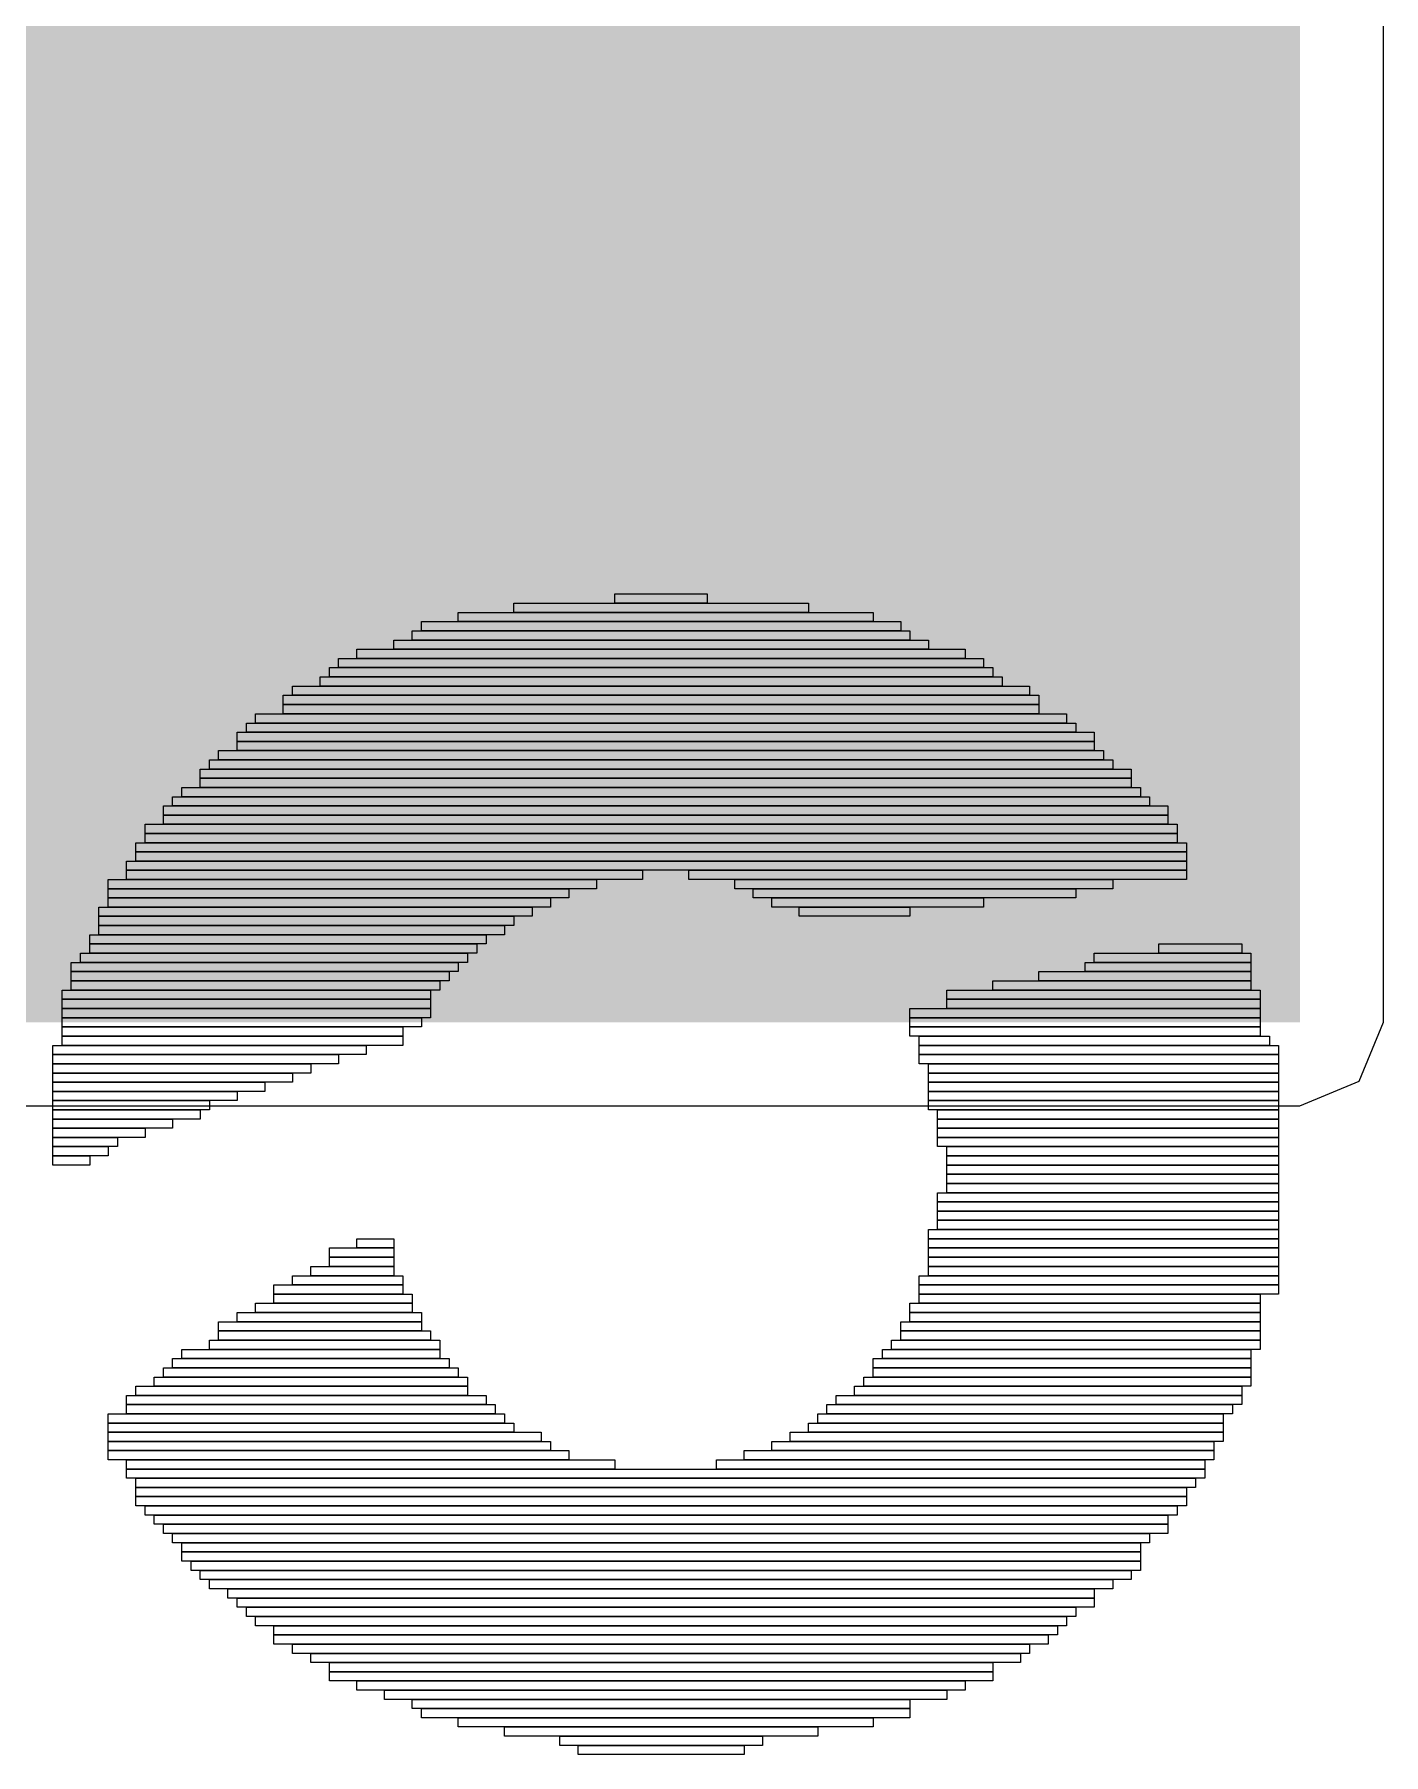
# Model space of a CAD drawing. Header units: inches. Extents: x -3 to 5381, y -57 to 5355.
# Drawn here: x 13.517 to 15.733, y -8.875 to -6.047 of the extents above; entities that cross this region are included whole.
import ezdxf

# ---------------------------------------------------------------- set-up
doc = ezdxf.new("R2010")
doc.units = ezdxf.units.IN
for name, color, linetype in [('Bottom Layer', 5, 'Continuous'), ('Top Layer', 1, 'Continuous'), ('Top Overlay', 2, 'Continuous')]:
    doc.layers.add(name, color=color, linetype=linetype)

msp = doc.modelspace()

# ---------------------------------------------------------------- hatches: boundary and pattern name
at = {"layer": 'Bottom Layer'}
msp.add_hatch(color=5, dxfattribs=at).paths.add_polyline_path([(2.7686, -7.6708), (15.5956, -7.6708), (15.5956, 2.6924), (2.7686, 2.6924)])
at = {"layer": 'Top Layer'}
msp.add_hatch(color=1, dxfattribs=at).paths.add_polyline_path([(2.7686, -7.6708), (15.5956, -7.6708), (15.5956, 2.6924), (2.7686, 2.6924)])

# ---------------------------------------------------------------- linework, layer by layer
at = {"layer": 'Bottom Layer'}
for p, q in [((15.7331, -7.6708), (15.7331, 2.6653)), ((15.6928, -7.768), (15.7331, -7.6708)), ((15.5956, -7.8083), (15.6928, -7.768)), ((2.7686, -7.8083), (15.5956, -7.8083))]:
    msp.add_line(p, q, dxfattribs=at)
at = {"layer": 'Top Layer'}
for p, q in [((15.7331, -7.6708), (15.7331, 2.6653)), ((15.6928, -7.768), (15.7331, -7.6708)), ((15.5956, -7.8083), (15.6928, -7.768)), ((2.8807, -7.8083), (15.5956, -7.8083))]:
    msp.add_line(p, q, dxfattribs=at)
at = {"layer": 'Top Overlay'}
for p, q in [((14.3041, -6.9974), (14.3041, -6.9822)), ((14.3041, -6.9822), (14.7885, -6.9822)), ((14.4705, -6.9822), (14.4705, -6.967)), ((14.4705, -6.967), (14.6219, -6.967)), ((14.6219, -6.9822), (14.4705, -6.9822)), ((14.6219, -6.967), (14.6219, -6.9822)), ((14.7885, -6.9822), (14.7885, -6.9974)), ((14.2132, -7.0124), (14.2132, -6.9974)), ((14.2132, -6.9974), (14.8944, -6.9974)), ((14.7885, -6.9974), (14.3041, -6.9974)), ((14.8944, -6.9974), (14.8944, -7.0124)), ((14.1375, -7.0427), (14.1375, -7.0277)), ((14.1375, -7.0277), (14.9551, -7.0277)), ((14.1528, -7.0277), (14.1528, -7.0124)), ((14.1528, -7.0124), (14.9399, -7.0124)), ((14.9399, -7.0277), (14.1528, -7.0277)), ((14.8944, -7.0124), (14.2132, -7.0124)), ((14.9399, -7.0124), (14.9399, -7.0277)), ((14.9551, -7.0277), (14.9551, -7.0427)), ((14.0466, -7.0731), (14.0466, -7.0579)), ((14.0466, -7.0579), (15.0458, -7.0579)), ((14.1073, -7.0579), (14.1073, -7.0427)), ((14.1073, -7.0427), (14.9854, -7.0427)), ((14.9854, -7.0579), (14.1073, -7.0579)), ((14.9551, -7.0427), (14.1375, -7.0427)), ((14.9854, -7.0427), (14.9854, -7.0579)), ((15.0458, -7.0579), (15.0458, -7.0731)), ((14.0014, -7.1034), (14.0014, -7.0881)), ((14.0014, -7.0881), (15.0913, -7.0881)), ((14.0164, -7.0881), (14.0164, -7.0731)), ((14.0164, -7.0731), (15.076, -7.0731)), ((15.076, -7.0881), (14.0164, -7.0881)), ((15.0458, -7.0731), (14.0466, -7.0731)), ((15.076, -7.0731), (15.076, -7.0881)), ((15.0913, -7.0881), (15.0913, -7.1034)), ((13.9407, -7.1336), (13.9407, -7.1184)), ((13.9407, -7.1184), (15.1517, -7.1184)), ((13.9861, -7.1184), (13.9861, -7.1034)), ((13.9861, -7.1034), (15.1065, -7.1034)), ((15.1065, -7.1184), (13.9861, -7.1184)), ((15.0913, -7.1034), (14.0014, -7.1034)), ((15.1065, -7.1034), (15.1065, -7.1184)), ((15.1517, -7.1184), (15.1517, -7.1336)), ((13.9257, -7.1488), (13.9257, -7.1336)), ((13.9257, -7.1336), (15.167, -7.1336)), ((15.167, -7.1488), (13.9257, -7.1488)), ((13.9257, -7.1638), (13.9257, -7.1488)), ((13.9257, -7.1488), (15.167, -7.1488)), ((15.1517, -7.1336), (13.9407, -7.1336)), ((15.167, -7.1336), (15.167, -7.1488)), ((15.167, -7.1488), (15.167, -7.1638)), ((13.865, -7.194), (13.865, -7.1791)), ((13.865, -7.1791), (15.2274, -7.1791)), ((13.8802, -7.1791), (13.8802, -7.1638)), ((13.8802, -7.1638), (15.2124, -7.1638)), ((15.2124, -7.1791), (13.8802, -7.1791)), ((15.167, -7.1638), (13.9257, -7.1638)), ((15.2124, -7.1638), (15.2124, -7.1791)), ((15.2274, -7.1791), (15.2274, -7.194)), ((13.85, -7.2093), (13.85, -7.194)), ((13.85, -7.194), (15.2579, -7.194)), ((15.2274, -7.194), (13.865, -7.194)), ((15.2579, -7.194), (15.2579, -7.2093)), ((13.8195, -7.2395), (13.8195, -7.2245)), ((13.8195, -7.2245), (15.2729, -7.2245)), ((15.2579, -7.2093), (13.85, -7.2093)), ((13.85, -7.2245), (13.85, -7.2093)), ((13.85, -7.2093), (15.2579, -7.2093)), ((15.2579, -7.2245), (13.85, -7.2245)), ((15.2579, -7.2093), (15.2579, -7.2245)), ((15.2729, -7.2245), (15.2729, -7.2395)), ((13.7893, -7.2697), (13.7893, -7.2547)), ((13.7893, -7.2547), (15.3184, -7.2547)), ((13.8045, -7.2547), (13.8045, -7.2395)), ((13.8045, -7.2395), (15.2881, -7.2395)), ((15.2881, -7.2547), (13.8045, -7.2547)), ((15.2729, -7.2395), (13.8195, -7.2395)), ((15.2881, -7.2395), (15.2881, -7.2547)), ((15.3184, -7.2547), (15.3184, -7.2697)), ((13.7591, -7.3002), (13.7591, -7.285)), ((13.7591, -7.285), (15.3336, -7.285)), ((15.3184, -7.2697), (13.7893, -7.2697)), ((13.7893, -7.285), (13.7893, -7.2697)), ((13.7893, -7.2697), (15.3184, -7.2697)), ((15.3184, -7.285), (13.7893, -7.285)), ((15.3184, -7.2697), (15.3184, -7.285)), ((15.3336, -7.285), (15.3336, -7.3002)), ((13.7288, -7.3304), (13.7288, -7.3152)), ((13.7288, -7.3152), (15.3788, -7.3152)), ((13.7438, -7.3152), (13.7438, -7.3002)), ((13.7438, -7.3002), (15.3486, -7.3002)), ((15.3486, -7.3152), (13.7438, -7.3152)), ((15.3336, -7.3002), (13.7591, -7.3002)), ((15.3486, -7.3002), (15.3486, -7.3152)), ((15.3788, -7.3152), (15.3788, -7.3304)), ((13.6986, -7.3607), (13.6986, -7.3454)), ((13.6986, -7.3454), (15.3941, -7.3454)), ((15.3788, -7.3304), (13.7288, -7.3304)), ((13.7288, -7.3454), (13.7288, -7.3304)), ((13.7288, -7.3304), (15.3788, -7.3304)), ((15.3788, -7.3454), (13.7288, -7.3454)), ((15.3788, -7.3304), (15.3788, -7.3454)), ((15.3941, -7.3454), (15.3941, -7.3607)), ((13.6834, -7.3909), (13.6834, -7.3759)), ((13.6834, -7.3759), (15.4093, -7.3759)), ((15.3941, -7.3607), (13.6986, -7.3607)), ((13.6986, -7.3759), (13.6986, -7.3607)), ((13.6986, -7.3607), (15.3941, -7.3607)), ((15.3941, -7.3759), (13.6986, -7.3759)), ((15.3941, -7.3607), (15.3941, -7.3759)), ((15.4093, -7.3759), (15.4093, -7.3909)), ((13.6681, -7.4211), (13.6681, -7.4061)), ((13.6681, -7.4061), (15.4093, -7.4061)), ((15.4093, -7.3909), (13.6834, -7.3909)), ((13.6834, -7.4061), (13.6834, -7.3909)), ((13.6834, -7.3909), (15.4093, -7.3909)), ((15.4093, -7.4061), (13.6834, -7.4061)), ((15.4093, -7.3909), (15.4093, -7.4061)), ((15.4093, -7.4061), (15.4093, -7.4211)), ((15.4093, -7.4211), (13.6681, -7.4211)), ((13.6681, -7.4364), (13.6681, -7.4211)), ((13.6681, -7.4211), (14.516, -7.4211)), ((14.516, -7.4211), (14.516, -7.4364)), ((14.5917, -7.4364), (14.5917, -7.4211)), ((14.5917, -7.4211), (15.4093, -7.4211)), ((15.4093, -7.4211), (15.4093, -7.4364)), ((13.6379, -7.4516), (13.6379, -7.4364)), ((13.6379, -7.4364), (14.4403, -7.4364)), ((14.4403, -7.4516), (13.6379, -7.4516)), ((13.6379, -7.4666), (13.6379, -7.4516)), ((13.6379, -7.4516), (14.3948, -7.4516)), ((14.516, -7.4364), (13.6681, -7.4364)), ((14.3948, -7.4516), (14.3948, -7.4666)), ((14.4403, -7.4364), (14.4403, -7.4516)), ((15.4093, -7.4364), (14.5917, -7.4364)), ((14.6674, -7.4516), (14.6674, -7.4364)), ((14.6674, -7.4364), (15.2881, -7.4364)), ((15.2881, -7.4516), (14.6674, -7.4516)), ((14.6976, -7.4666), (14.6976, -7.4516)), ((14.6976, -7.4516), (15.2274, -7.4516)), ((15.2274, -7.4516), (15.2274, -7.4666)), ((15.2881, -7.4364), (15.2881, -7.4516)), ((13.6229, -7.4968), (13.6229, -7.4818)), ((13.6229, -7.4818), (14.3344, -7.4818)), ((14.3948, -7.4666), (13.6379, -7.4666)), ((13.6379, -7.4818), (13.6379, -7.4666)), ((13.6379, -7.4666), (14.3646, -7.4666)), ((14.3646, -7.4818), (13.6379, -7.4818)), ((14.3344, -7.4818), (14.3344, -7.4968)), ((14.3646, -7.4666), (14.3646, -7.4818)), ((15.2274, -7.4666), (14.6976, -7.4666)), ((14.7281, -7.4818), (14.7281, -7.4666)), ((14.7281, -7.4666), (15.076, -7.4666)), ((15.076, -7.4818), (14.7281, -7.4818)), ((14.7733, -7.4968), (14.7733, -7.4818)), ((14.7733, -7.4818), (14.9551, -7.4818)), ((14.9551, -7.4818), (14.9551, -7.4968)), ((15.076, -7.4666), (15.076, -7.4818)), ((14.3344, -7.4968), (13.6229, -7.4968)), ((13.6229, -7.5121), (13.6229, -7.4968)), ((13.6229, -7.4968), (14.3041, -7.4968)), ((14.3041, -7.5121), (13.6229, -7.5121)), ((13.6229, -7.5273), (13.6229, -7.5121)), ((13.6229, -7.5121), (14.2889, -7.5121)), ((14.2889, -7.5121), (14.2889, -7.5273)), ((14.3041, -7.4968), (14.3041, -7.5121)), ((14.9551, -7.4968), (14.7733, -7.4968)), ((13.6077, -7.5423), (13.6077, -7.5273)), ((13.6077, -7.5273), (14.2587, -7.5273)), ((14.2587, -7.5423), (13.6077, -7.5423)), ((13.6077, -7.5575), (13.6077, -7.5423)), ((13.6077, -7.5423), (14.2434, -7.5423)), ((14.2889, -7.5273), (13.6229, -7.5273)), ((14.2434, -7.5423), (14.2434, -7.5575)), ((14.2587, -7.5273), (14.2587, -7.5423)), ((15.3638, -7.5575), (15.3638, -7.5423)), ((15.3638, -7.5423), (15.5, -7.5423)), ((15.5, -7.5423), (15.5, -7.5575)), ((13.5774, -7.5877), (13.5774, -7.5725)), ((13.5774, -7.5725), (14.2132, -7.5725)), ((13.5924, -7.5725), (13.5924, -7.5575)), ((13.5924, -7.5575), (14.2284, -7.5575)), ((14.2284, -7.5725), (13.5924, -7.5725)), ((14.2434, -7.5575), (13.6077, -7.5575)), ((14.2132, -7.5725), (14.2132, -7.5877)), ((14.2284, -7.5575), (14.2284, -7.5725)), ((15.2427, -7.5877), (15.2427, -7.5725)), ((15.2427, -7.5725), (15.5152, -7.5725)), ((15.2579, -7.5725), (15.2579, -7.5575)), ((15.2579, -7.5575), (15.5152, -7.5575)), ((15.5152, -7.5725), (15.2579, -7.5725)), ((15.5, -7.5575), (15.3638, -7.5575)), ((15.5152, -7.5575), (15.5152, -7.5725)), ((15.5152, -7.5725), (15.5152, -7.5877)), ((14.2132, -7.5877), (13.5774, -7.5877)), ((13.5774, -7.603), (13.5774, -7.5877)), ((13.5774, -7.5877), (14.198, -7.5877)), ((14.198, -7.603), (13.5774, -7.603)), ((13.5774, -7.618), (13.5774, -7.603)), ((13.5774, -7.603), (14.183, -7.603)), ((14.183, -7.603), (14.183, -7.618)), ((14.198, -7.5877), (14.198, -7.603)), ((15.0913, -7.618), (15.0913, -7.603)), ((15.0913, -7.603), (15.5152, -7.603)), ((15.167, -7.603), (15.167, -7.5877)), ((15.167, -7.5877), (15.5152, -7.5877)), ((15.5152, -7.603), (15.167, -7.603)), ((15.5152, -7.5877), (15.2427, -7.5877)), ((15.5152, -7.5877), (15.5152, -7.603)), ((15.5152, -7.603), (15.5152, -7.618)), ((13.5622, -7.6332), (13.5622, -7.618)), ((13.5622, -7.618), (14.1677, -7.618)), ((14.183, -7.618), (13.5774, -7.618)), ((14.1677, -7.618), (14.1677, -7.6332)), ((15.0156, -7.6332), (15.0156, -7.618)), ((15.0156, -7.618), (15.5302, -7.618)), ((15.5152, -7.618), (15.0913, -7.618)), ((15.5302, -7.618), (15.5302, -7.6332)), ((14.1677, -7.6332), (13.5622, -7.6332)), ((13.5622, -7.6482), (13.5622, -7.6332)), ((13.5622, -7.6332), (14.1677, -7.6332)), ((14.1677, -7.6482), (13.5622, -7.6482)), ((13.5622, -7.6634), (13.5622, -7.6482)), ((13.5622, -7.6482), (14.1677, -7.6482)), ((14.1677, -7.6332), (14.1677, -7.6482)), ((14.1677, -7.6482), (14.1677, -7.6634)), ((14.9551, -7.6634), (14.9551, -7.6482)), ((14.9551, -7.6482), (15.5302, -7.6482)), ((15.5302, -7.6332), (15.0156, -7.6332)), ((15.0156, -7.6482), (15.0156, -7.6332)), ((15.0156, -7.6332), (15.5302, -7.6332)), ((15.5302, -7.6482), (15.0156, -7.6482)), ((15.5302, -7.6332), (15.5302, -7.6482)), ((15.5302, -7.6482), (15.5302, -7.6634)), ((14.1677, -7.6634), (13.5622, -7.6634)), ((13.5622, -7.6787), (13.5622, -7.6634)), ((13.5622, -7.6634), (14.1528, -7.6634)), ((14.1528, -7.6787), (13.5622, -7.6787)), ((13.5622, -7.6937), (13.5622, -7.6787)), ((13.5622, -7.6787), (14.1223, -7.6787)), ((14.1223, -7.6787), (14.1223, -7.6937)), ((14.1528, -7.6634), (14.1528, -7.6787)), ((15.5302, -7.6634), (14.9551, -7.6634)), ((14.9551, -7.6787), (14.9551, -7.6634)), ((14.9551, -7.6634), (15.5302, -7.6634)), ((15.5302, -7.6787), (14.9551, -7.6787)), ((14.9551, -7.6937), (14.9551, -7.6787)), ((14.9551, -7.6787), (15.5302, -7.6787)), ((15.5302, -7.6634), (15.5302, -7.6787)), ((15.5302, -7.6787), (15.5302, -7.6937)), ((13.5472, -7.7239), (13.5472, -7.7089)), ((13.5472, -7.7089), (14.0618, -7.7089)), ((13.5622, -7.7089), (13.5622, -7.6937)), ((13.5622, -7.6937), (14.1223, -7.6937)), ((14.1223, -7.6937), (13.5622, -7.6937)), ((14.1223, -7.7089), (13.5622, -7.7089)), ((14.0618, -7.7089), (14.0618, -7.7239)), ((14.1223, -7.6937), (14.1223, -7.7089)), ((15.5302, -7.6937), (14.9551, -7.6937)), ((14.9701, -7.7089), (14.9701, -7.6937)), ((14.9701, -7.6937), (15.5454, -7.6937)), ((15.5454, -7.7089), (14.9701, -7.7089)), ((14.9701, -7.7239), (14.9701, -7.7089)), ((14.9701, -7.7089), (15.5607, -7.7089)), ((15.5454, -7.6937), (15.5454, -7.7089)), ((15.5607, -7.7089), (15.5607, -7.7239)), ((14.0618, -7.7239), (13.5472, -7.7239)), ((13.5472, -7.7391), (13.5472, -7.7239)), ((13.5472, -7.7239), (14.0164, -7.7239)), ((14.0164, -7.7391), (13.5472, -7.7391)), ((13.5472, -7.7544), (13.5472, -7.7391)), ((13.5472, -7.7391), (13.9709, -7.7391)), ((13.9709, -7.7391), (13.9709, -7.7544)), ((14.0164, -7.7239), (14.0164, -7.7391)), ((15.5607, -7.7239), (14.9701, -7.7239)), ((14.9701, -7.7391), (14.9701, -7.7239)), ((14.9701, -7.7239), (15.5607, -7.7239)), ((15.5607, -7.7391), (14.9701, -7.7391)), ((14.9854, -7.7544), (14.9854, -7.7391)), ((14.9854, -7.7391), (15.5607, -7.7391)), ((15.5607, -7.7239), (15.5607, -7.7391)), ((15.5607, -7.7391), (15.5607, -7.7544)), ((13.9709, -7.7544), (13.5472, -7.7544)), ((13.5472, -7.7694), (13.5472, -7.7544)), ((13.5472, -7.7544), (13.9407, -7.7544)), ((13.9407, -7.7694), (13.5472, -7.7694)), ((13.5472, -7.7846), (13.5472, -7.7694)), ((13.5472, -7.7694), (13.8952, -7.7694)), ((13.8952, -7.7694), (13.8952, -7.7846)), ((13.9407, -7.7544), (13.9407, -7.7694)), ((15.5607, -7.7544), (14.9854, -7.7544)), ((14.9854, -7.7694), (14.9854, -7.7544)), ((14.9854, -7.7544), (15.5607, -7.7544)), ((15.5607, -7.7694), (14.9854, -7.7694)), ((14.9854, -7.7846), (14.9854, -7.7694)), ((14.9854, -7.7694), (15.5607, -7.7694)), ((15.5607, -7.7544), (15.5607, -7.7694)), ((15.5607, -7.7694), (15.5607, -7.7846)), ((13.8952, -7.7846), (13.5472, -7.7846)), ((13.5472, -7.7996), (13.5472, -7.7846)), ((13.5472, -7.7846), (13.85, -7.7846)), ((13.85, -7.7996), (13.5472, -7.7996)), ((13.5472, -7.8148), (13.5472, -7.7996)), ((13.5472, -7.7996), (13.8045, -7.7996)), ((13.8045, -7.7996), (13.8045, -7.8148)), ((13.85, -7.7846), (13.85, -7.7996)), ((15.5607, -7.7846), (14.9854, -7.7846)), ((14.9854, -7.7996), (14.9854, -7.7846)), ((14.9854, -7.7846), (15.5607, -7.7846)), ((15.5607, -7.7996), (14.9854, -7.7996)), ((14.9854, -7.8148), (14.9854, -7.7996)), ((14.9854, -7.7996), (15.5607, -7.7996)), ((15.5607, -7.7846), (15.5607, -7.7996)), ((15.5607, -7.7996), (15.5607, -7.8148)), ((13.8045, -7.8148), (13.5472, -7.8148)), ((13.5472, -7.8301), (13.5472, -7.8148)), ((13.5472, -7.8148), (13.7893, -7.8148)), ((13.7893, -7.8301), (13.5472, -7.8301)), ((13.5472, -7.845), (13.5472, -7.8301)), ((13.5472, -7.8301), (13.7438, -7.8301)), ((13.7438, -7.8301), (13.7438, -7.845)), ((13.7893, -7.8148), (13.7893, -7.8301)), ((15.5607, -7.8148), (14.9854, -7.8148)), ((15.0004, -7.8301), (15.0004, -7.8148)), ((15.0004, -7.8148), (15.5607, -7.8148)), ((15.5607, -7.8301), (15.0004, -7.8301)), ((15.0004, -7.845), (15.0004, -7.8301)), ((15.0004, -7.8301), (15.5607, -7.8301)), ((15.5607, -7.8148), (15.5607, -7.8301)), ((15.5607, -7.8301), (15.5607, -7.845)), ((13.7438, -7.845), (13.5472, -7.845)), ((13.5472, -7.8603), (13.5472, -7.845)), ((13.5472, -7.845), (13.6986, -7.845)), ((13.6986, -7.845), (13.6986, -7.8603)), ((15.5607, -7.845), (15.0004, -7.845)), ((15.0004, -7.8603), (15.0004, -7.845)), ((15.0004, -7.845), (15.5607, -7.845)), ((15.5607, -7.845), (15.5607, -7.8603)), ((13.6986, -7.8603), (13.5472, -7.8603)), ((13.5472, -7.8753), (13.5472, -7.8603)), ((13.5472, -7.8603), (13.6531, -7.8603)), ((13.6531, -7.8753), (13.5472, -7.8753)), ((13.5472, -7.8905), (13.5472, -7.8753)), ((13.5472, -7.8753), (13.6379, -7.8753)), ((13.6379, -7.8753), (13.6379, -7.8905)), ((13.6531, -7.8603), (13.6531, -7.8753)), ((15.5607, -7.8603), (15.0004, -7.8603)), ((15.0004, -7.8753), (15.0004, -7.8603)), ((15.0004, -7.8603), (15.5607, -7.8603)), ((15.5607, -7.8753), (15.0004, -7.8753)), ((15.0156, -7.8905), (15.0156, -7.8753)), ((15.0156, -7.8753), (15.5607, -7.8753)), ((15.5607, -7.8603), (15.5607, -7.8753)), ((15.5607, -7.8753), (15.5607, -7.8905)), ((13.6379, -7.8905), (13.5472, -7.8905)), ((13.5472, -7.9058), (13.5472, -7.8905)), ((13.5472, -7.8905), (13.6077, -7.8905)), ((13.6077, -7.9058), (13.5472, -7.9058)), ((13.6077, -7.8905), (13.6077, -7.9058)), ((15.5607, -7.8905), (15.0156, -7.8905)), ((15.0156, -7.9058), (15.0156, -7.8905)), ((15.0156, -7.8905), (15.5607, -7.8905)), ((15.5607, -7.9058), (15.0156, -7.9058)), ((15.0156, -7.9207), (15.0156, -7.9058)), ((15.0156, -7.9058), (15.5607, -7.9058)), ((15.5607, -7.8905), (15.5607, -7.9058)), ((15.5607, -7.9058), (15.5607, -7.9207)), ((15.5607, -7.9207), (15.0156, -7.9207)), ((15.0156, -7.936), (15.0156, -7.9207)), ((15.0156, -7.9207), (15.5607, -7.9207)), ((15.5607, -7.936), (15.0156, -7.936)), ((15.0156, -7.951), (15.0156, -7.936)), ((15.0156, -7.936), (15.5607, -7.936)), ((15.5607, -7.9207), (15.5607, -7.936)), ((15.5607, -7.936), (15.5607, -7.951)), ((15.0004, -7.9662), (15.0004, -7.951)), ((15.0004, -7.951), (15.5607, -7.951)), ((15.5607, -7.9662), (15.0004, -7.9662)), ((15.0004, -7.9814), (15.0004, -7.9662)), ((15.0004, -7.9662), (15.5607, -7.9662)), ((15.5607, -7.951), (15.0156, -7.951)), ((15.5607, -7.951), (15.5607, -7.9662)), ((15.5607, -7.9662), (15.5607, -7.9814)), ((15.5607, -7.9814), (15.0004, -7.9814)), ((15.0004, -7.9964), (15.0004, -7.9814)), ((15.0004, -7.9814), (15.5607, -7.9814)), ((15.5607, -7.9964), (15.0004, -7.9964)), ((15.0004, -8.0117), (15.0004, -7.9964)), ((15.0004, -7.9964), (15.5607, -7.9964)), ((15.5607, -7.9814), (15.5607, -7.9964)), ((15.5607, -7.9964), (15.5607, -8.0117)), ((14.0466, -8.0419), (14.0466, -8.0269)), ((14.0466, -8.0269), (14.1073, -8.0269)), ((14.1073, -8.0269), (14.1073, -8.0419)), ((14.9854, -8.0269), (14.9854, -8.0117)), ((14.9854, -8.0117), (15.5607, -8.0117)), ((15.5607, -8.0269), (14.9854, -8.0269)), ((14.9854, -8.0419), (14.9854, -8.0269)), ((14.9854, -8.0269), (15.5607, -8.0269)), ((15.5607, -8.0117), (15.0004, -8.0117)), ((15.5607, -8.0117), (15.5607, -8.0269)), ((15.5607, -8.0269), (15.5607, -8.0419)), ((14.0014, -8.0571), (14.0014, -8.0419)), ((14.0014, -8.0419), (14.1073, -8.0419)), ((14.1073, -8.0571), (14.0014, -8.0571)), ((14.0014, -8.0721), (14.0014, -8.0571)), ((14.0014, -8.0571), (14.1073, -8.0571)), ((14.1073, -8.0419), (14.0466, -8.0419)), ((14.1073, -8.0419), (14.1073, -8.0571)), ((14.1073, -8.0571), (14.1073, -8.0721)), ((15.5607, -8.0419), (14.9854, -8.0419)), ((14.9854, -8.0571), (14.9854, -8.0419)), ((14.9854, -8.0419), (15.5607, -8.0419)), ((15.5607, -8.0571), (14.9854, -8.0571)), ((14.9854, -8.0721), (14.9854, -8.0571)), ((14.9854, -8.0571), (15.5607, -8.0571)), ((15.5607, -8.0419), (15.5607, -8.0571)), ((15.5607, -8.0571), (15.5607, -8.0721)), ((13.9709, -8.0874), (13.9709, -8.0721)), ((13.9709, -8.0721), (14.1073, -8.0721)), ((14.1073, -8.0721), (14.0014, -8.0721)), ((14.1073, -8.0721), (14.1073, -8.0874)), ((15.5607, -8.0721), (14.9854, -8.0721)), ((14.9854, -8.0874), (14.9854, -8.0721)), ((14.9854, -8.0721), (15.5607, -8.0721)), ((15.5607, -8.0721), (15.5607, -8.0874)), ((13.9104, -8.1176), (13.9104, -8.1026)), ((13.9104, -8.1026), (14.1223, -8.1026)), ((13.9407, -8.1026), (13.9407, -8.0874)), ((13.9407, -8.0874), (14.1223, -8.0874)), ((14.1223, -8.1026), (13.9407, -8.1026)), ((14.1073, -8.0874), (13.9709, -8.0874)), ((14.1223, -8.0874), (14.1223, -8.1026)), ((14.1223, -8.1026), (14.1223, -8.1176)), ((14.9701, -8.1026), (14.9701, -8.0874)), ((14.9701, -8.0874), (15.5607, -8.0874)), ((15.5607, -8.1026), (14.9701, -8.1026)), ((14.9701, -8.1176), (14.9701, -8.1026)), ((14.9701, -8.1026), (15.5607, -8.1026)), ((15.5607, -8.0874), (14.9854, -8.0874)), ((15.5607, -8.0874), (15.5607, -8.1026)), ((15.5607, -8.1026), (15.5607, -8.1176)), ((13.8802, -8.1478), (13.8802, -8.1328)), ((13.8802, -8.1328), (14.1375, -8.1328)), ((14.1223, -8.1176), (13.9104, -8.1176)), ((13.9104, -8.1328), (13.9104, -8.1176)), ((13.9104, -8.1176), (14.1375, -8.1176)), ((14.1375, -8.1328), (13.9104, -8.1328)), ((14.1375, -8.1176), (14.1375, -8.1328)), ((14.1375, -8.1328), (14.1375, -8.1478)), ((14.9551, -8.1478), (14.9551, -8.1328)), ((14.9551, -8.1328), (15.5302, -8.1328)), ((15.5607, -8.1176), (14.9701, -8.1176)), ((14.9701, -8.1328), (14.9701, -8.1176)), ((14.9701, -8.1176), (15.5302, -8.1176)), ((15.5302, -8.1328), (14.9701, -8.1328)), ((15.5302, -8.1176), (15.5302, -8.1328)), ((15.5302, -8.1328), (15.5302, -8.1478)), ((13.8195, -8.1783), (13.8195, -8.1631)), ((13.8195, -8.1631), (14.1528, -8.1631)), ((13.85, -8.1631), (13.85, -8.1478)), ((13.85, -8.1478), (14.1528, -8.1478)), ((14.1528, -8.1631), (13.85, -8.1631)), ((14.1375, -8.1478), (13.8802, -8.1478)), ((14.1528, -8.1478), (14.1528, -8.1631)), ((14.1528, -8.1631), (14.1528, -8.1783)), ((14.9399, -8.1783), (14.9399, -8.1631)), ((14.9399, -8.1631), (15.5302, -8.1631)), ((15.5302, -8.1478), (14.9551, -8.1478)), ((14.9551, -8.1631), (14.9551, -8.1478)), ((14.9551, -8.1478), (15.5302, -8.1478)), ((15.5302, -8.1631), (14.9551, -8.1631)), ((15.5302, -8.1478), (15.5302, -8.1631)), ((15.5302, -8.1631), (15.5302, -8.1783)), ((13.8045, -8.2085), (13.8045, -8.1933)), ((13.8045, -8.1933), (14.183, -8.1933)), ((14.1528, -8.1783), (13.8195, -8.1783)), ((13.8195, -8.1933), (13.8195, -8.1783)), ((13.8195, -8.1783), (14.1677, -8.1783)), ((14.1677, -8.1933), (13.8195, -8.1933)), ((14.1677, -8.1783), (14.1677, -8.1933)), ((14.183, -8.1933), (14.183, -8.2085)), ((14.9247, -8.2085), (14.9247, -8.1933)), ((14.9247, -8.1933), (15.5302, -8.1933)), ((15.5302, -8.1783), (14.9399, -8.1783)), ((14.9399, -8.1933), (14.9399, -8.1783)), ((14.9399, -8.1783), (15.5302, -8.1783)), ((15.5302, -8.1933), (14.9399, -8.1933)), ((15.5302, -8.1783), (15.5302, -8.1933)), ((15.5302, -8.1933), (15.5302, -8.2085)), ((13.7438, -8.2387), (13.7438, -8.2235)), ((13.7438, -8.2235), (14.198, -8.2235)), ((13.7591, -8.2235), (13.7591, -8.2085)), ((13.7591, -8.2085), (14.183, -8.2085)), ((14.183, -8.2235), (13.7591, -8.2235)), ((14.183, -8.2085), (13.8045, -8.2085)), ((14.183, -8.2085), (14.183, -8.2235)), ((14.198, -8.2235), (14.198, -8.2387)), ((14.8944, -8.2387), (14.8944, -8.2235)), ((14.8944, -8.2235), (15.5152, -8.2235)), ((14.9097, -8.2235), (14.9097, -8.2085)), ((14.9097, -8.2085), (15.5152, -8.2085)), ((15.5152, -8.2235), (14.9097, -8.2235)), ((15.5302, -8.2085), (14.9247, -8.2085)), ((15.5152, -8.2085), (15.5152, -8.2235)), ((15.5152, -8.2235), (15.5152, -8.2387)), ((13.7136, -8.269), (13.7136, -8.254)), ((13.7136, -8.254), (14.2284, -8.254)), ((13.7288, -8.254), (13.7288, -8.2387)), ((13.7288, -8.2387), (14.2132, -8.2387)), ((14.2132, -8.254), (13.7288, -8.254)), ((14.198, -8.2387), (13.7438, -8.2387)), ((14.2132, -8.2387), (14.2132, -8.254)), ((14.2284, -8.254), (14.2284, -8.269)), ((14.8794, -8.269), (14.8794, -8.254)), ((14.8794, -8.254), (15.5152, -8.254)), ((15.5152, -8.2387), (14.8944, -8.2387)), ((14.8944, -8.254), (14.8944, -8.2387)), ((14.8944, -8.2387), (15.5152, -8.2387)), ((15.5152, -8.254), (14.8944, -8.254)), ((15.5152, -8.2387), (15.5152, -8.254)), ((15.5152, -8.254), (15.5152, -8.269)), ((13.6834, -8.2842), (13.6834, -8.269)), ((13.6834, -8.269), (14.2284, -8.269)), ((14.2284, -8.269), (13.7136, -8.269)), ((14.2284, -8.269), (14.2284, -8.2842)), ((14.8642, -8.2842), (14.8642, -8.269)), ((14.8642, -8.269), (15.5, -8.269)), ((15.5152, -8.269), (14.8794, -8.269)), ((15.5, -8.269), (15.5, -8.2842)), ((13.6681, -8.2992), (13.6681, -8.2842)), ((13.6681, -8.2842), (14.2587, -8.2842)), ((14.2587, -8.2992), (13.6681, -8.2992)), ((13.6681, -8.3144), (13.6681, -8.2992)), ((13.6681, -8.2992), (14.2737, -8.2992)), ((14.2284, -8.2842), (13.6834, -8.2842)), ((14.2587, -8.2842), (14.2587, -8.2992)), ((14.2737, -8.2992), (14.2737, -8.3144)), ((14.8187, -8.3144), (14.8187, -8.2992)), ((14.8187, -8.2992), (15.485, -8.2992)), ((14.834, -8.2992), (14.834, -8.2842)), ((14.834, -8.2842), (15.5, -8.2842)), ((15.5, -8.2992), (14.834, -8.2992)), ((15.5, -8.2842), (14.8642, -8.2842)), ((15.485, -8.2992), (15.485, -8.3144)), ((15.5, -8.2842), (15.5, -8.2992)), ((13.6379, -8.3297), (13.6379, -8.3144)), ((13.6379, -8.3144), (14.2889, -8.3144)), ((14.2889, -8.3297), (13.6379, -8.3297)), ((13.6379, -8.3447), (13.6379, -8.3297)), ((13.6379, -8.3297), (14.3041, -8.3297)), ((14.2737, -8.3144), (13.6681, -8.3144)), ((14.2889, -8.3144), (14.2889, -8.3297)), ((14.3041, -8.3297), (14.3041, -8.3447)), ((14.7885, -8.3447), (14.7885, -8.3297)), ((14.7885, -8.3297), (15.4697, -8.3297)), ((14.8038, -8.3297), (14.8038, -8.3144)), ((14.8038, -8.3144), (15.4697, -8.3144)), ((15.4697, -8.3297), (14.8038, -8.3297)), ((15.485, -8.3144), (14.8187, -8.3144)), ((15.4697, -8.3144), (15.4697, -8.3297)), ((15.4697, -8.3297), (15.4697, -8.3447)), ((14.3041, -8.3447), (13.6379, -8.3447)), ((13.6379, -8.3599), (13.6379, -8.3447)), ((13.6379, -8.3447), (14.3493, -8.3447)), ((14.3493, -8.3599), (13.6379, -8.3599)), ((13.6379, -8.3749), (13.6379, -8.3599)), ((13.6379, -8.3599), (14.3646, -8.3599)), ((14.3493, -8.3447), (14.3493, -8.3599)), ((14.3646, -8.3599), (14.3646, -8.3749)), ((14.7281, -8.3749), (14.7281, -8.3599)), ((14.7281, -8.3599), (15.4545, -8.3599)), ((14.7583, -8.3599), (14.7583, -8.3447)), ((14.7583, -8.3447), (15.4697, -8.3447)), ((15.4697, -8.3599), (14.7583, -8.3599)), ((15.4697, -8.3447), (14.7885, -8.3447)), ((15.4545, -8.3599), (15.4545, -8.3749)), ((15.4697, -8.3447), (15.4697, -8.3599)), ((14.3646, -8.3749), (13.6379, -8.3749)), ((13.6379, -8.3901), (13.6379, -8.3749)), ((13.6379, -8.3749), (14.3948, -8.3749)), ((14.3948, -8.3901), (13.6379, -8.3901)), ((13.6681, -8.4054), (13.6681, -8.3901)), ((13.6681, -8.3901), (14.4705, -8.3901)), ((14.3948, -8.3749), (14.3948, -8.3901)), ((14.4705, -8.3901), (14.4705, -8.4054)), ((14.6371, -8.4054), (14.6371, -8.3901)), ((14.6371, -8.3901), (15.4395, -8.3901)), ((14.6826, -8.3901), (14.6826, -8.3749)), ((14.6826, -8.3749), (15.4545, -8.3749)), ((15.4545, -8.3901), (14.6826, -8.3901)), ((15.4545, -8.3749), (14.7281, -8.3749)), ((15.4395, -8.3901), (15.4395, -8.4054)), ((15.4545, -8.3749), (15.4545, -8.3901)), ((14.4705, -8.4054), (13.6681, -8.4054)), ((13.6681, -8.4204), (13.6681, -8.4054)), ((13.6681, -8.4054), (15.4395, -8.4054)), ((15.4395, -8.4204), (13.6681, -8.4204)), ((13.6834, -8.4356), (13.6834, -8.4204)), ((13.6834, -8.4204), (15.4243, -8.4204)), ((15.4395, -8.4054), (14.6371, -8.4054)), ((15.4243, -8.4204), (15.4243, -8.4356)), ((15.4395, -8.4054), (15.4395, -8.4204)), ((15.4243, -8.4356), (13.6834, -8.4356)), ((13.6834, -8.4506), (13.6834, -8.4356)), ((13.6834, -8.4356), (15.4093, -8.4356)), ((15.4093, -8.4506), (13.6834, -8.4506)), ((13.6834, -8.4658), (13.6834, -8.4506)), ((13.6834, -8.4506), (15.4093, -8.4506)), ((15.4093, -8.4356), (15.4093, -8.4506)), ((15.4093, -8.4506), (15.4093, -8.4658)), ((15.4093, -8.4658), (13.6834, -8.4658)), ((13.6986, -8.4811), (13.6986, -8.4658)), ((13.6986, -8.4658), (15.3941, -8.4658)), ((15.3941, -8.4811), (13.6986, -8.4811)), ((13.7136, -8.496), (13.7136, -8.4811)), ((13.7136, -8.4811), (15.3788, -8.4811)), ((15.3788, -8.4811), (15.3788, -8.496)), ((15.3941, -8.4658), (15.3941, -8.4811)), ((15.3788, -8.496), (13.7136, -8.496)), ((13.7288, -8.5113), (13.7288, -8.496)), ((13.7288, -8.496), (15.3788, -8.496)), ((15.3788, -8.496), (15.3788, -8.5113)), ((15.3788, -8.5113), (13.7288, -8.5113)), ((13.7438, -8.5263), (13.7438, -8.5113)), ((13.7438, -8.5113), (15.3486, -8.5113)), ((15.3486, -8.5263), (13.7438, -8.5263)), ((13.7591, -8.5415), (13.7591, -8.5263)), ((13.7591, -8.5263), (15.3336, -8.5263)), ((15.3336, -8.5263), (15.3336, -8.5415)), ((15.3486, -8.5113), (15.3486, -8.5263)), ((15.3336, -8.5415), (13.7591, -8.5415)), ((13.7591, -8.5568), (13.7591, -8.5415)), ((13.7591, -8.5415), (15.3336, -8.5415)), ((15.3336, -8.5568), (13.7591, -8.5568)), ((13.7743, -8.5717), (13.7743, -8.5568)), ((13.7743, -8.5568), (15.3336, -8.5568)), ((15.3336, -8.5415), (15.3336, -8.5568)), ((15.3336, -8.5568), (15.3336, -8.5717)), ((15.3336, -8.5717), (13.7743, -8.5717)), ((13.7893, -8.587), (13.7893, -8.5717)), ((13.7893, -8.5717), (15.3184, -8.5717)), ((15.3184, -8.587), (13.7893, -8.587)), ((13.8045, -8.602), (13.8045, -8.587)), ((13.8045, -8.587), (15.2881, -8.587)), ((15.2881, -8.587), (15.2881, -8.602)), ((15.3184, -8.5717), (15.3184, -8.587)), ((15.2881, -8.602), (13.8045, -8.602)), ((13.8347, -8.6172), (13.8347, -8.602)), ((13.8347, -8.602), (15.2579, -8.602)), ((15.2579, -8.6172), (13.8347, -8.6172)), ((13.85, -8.6324), (13.85, -8.6172)), ((13.85, -8.6172), (15.2579, -8.6172)), ((15.2579, -8.602), (15.2579, -8.6172)), ((15.2579, -8.6172), (15.2579, -8.6324)), ((15.2579, -8.6324), (13.85, -8.6324)), ((13.865, -8.6474), (13.865, -8.6324)), ((13.865, -8.6324), (15.2274, -8.6324)), ((15.2274, -8.6474), (13.865, -8.6474)), ((13.8802, -8.6627), (13.8802, -8.6474)), ((13.8802, -8.6474), (15.2124, -8.6474)), ((15.2124, -8.6474), (15.2124, -8.6627)), ((15.2274, -8.6324), (15.2274, -8.6474)), ((15.2124, -8.6627), (13.8802, -8.6627)), ((13.9104, -8.6777), (13.9104, -8.6627)), ((13.9104, -8.6627), (15.1972, -8.6627)), ((15.1972, -8.6777), (13.9104, -8.6777)), ((13.9104, -8.6929), (13.9104, -8.6777)), ((13.9104, -8.6777), (15.1822, -8.6777)), ((15.1822, -8.6777), (15.1822, -8.6929)), ((15.1972, -8.6627), (15.1972, -8.6777)), ((15.1822, -8.6929), (13.9104, -8.6929)), ((13.9407, -8.7081), (13.9407, -8.6929)), ((13.9407, -8.6929), (15.1517, -8.6929)), ((15.1517, -8.6929), (15.1517, -8.7081)), ((15.1517, -8.7081), (13.9407, -8.7081)), ((13.9709, -8.7231), (13.9709, -8.7081)), ((13.9709, -8.7081), (15.1367, -8.7081)), ((15.1367, -8.7231), (13.9709, -8.7231)), ((14.0014, -8.7384), (14.0014, -8.7231)), ((14.0014, -8.7231), (15.0913, -8.7231)), ((15.0913, -8.7231), (15.0913, -8.7384)), ((15.1367, -8.7081), (15.1367, -8.7231)), ((15.0913, -8.7384), (14.0014, -8.7384)), ((14.0014, -8.7533), (14.0014, -8.7384)), ((14.0014, -8.7384), (15.0913, -8.7384)), ((15.0913, -8.7533), (14.0014, -8.7533)), ((14.0466, -8.7686), (14.0466, -8.7533)), ((14.0466, -8.7533), (15.0458, -8.7533)), ((15.0458, -8.7533), (15.0458, -8.7686)), ((15.0913, -8.7384), (15.0913, -8.7533)), ((15.0458, -8.7686), (14.0466, -8.7686)), ((14.092, -8.7838), (14.092, -8.7686)), ((14.092, -8.7686), (15.0156, -8.7686)), ((15.0156, -8.7838), (14.092, -8.7838)), ((14.1375, -8.7988), (14.1375, -8.7838)), ((14.1375, -8.7838), (14.9551, -8.7838)), ((14.9551, -8.7838), (14.9551, -8.7988)), ((15.0156, -8.7686), (15.0156, -8.7838)), ((14.9551, -8.7988), (14.1375, -8.7988)), ((14.1528, -8.8141), (14.1528, -8.7988)), ((14.1528, -8.7988), (14.9551, -8.7988)), ((14.9551, -8.8141), (14.1528, -8.8141)), ((14.2132, -8.829), (14.2132, -8.8141)), ((14.2132, -8.8141), (14.8944, -8.8141)), ((14.8944, -8.8141), (14.8944, -8.829)), ((14.9551, -8.7988), (14.9551, -8.8141)), ((14.8944, -8.829), (14.2132, -8.829)), ((14.2889, -8.8443), (14.2889, -8.829)), ((14.2889, -8.829), (14.8038, -8.829)), ((14.8038, -8.8443), (14.2889, -8.8443)), ((14.3798, -8.8595), (14.3798, -8.8443)), ((14.3798, -8.8443), (14.7128, -8.8443)), ((14.7128, -8.8443), (14.7128, -8.8595)), ((14.8038, -8.829), (14.8038, -8.8443)), ((14.7128, -8.8595), (14.3798, -8.8595)), ((14.4101, -8.8745), (14.4101, -8.8595)), ((14.4101, -8.8595), (14.6826, -8.8595)), ((14.6826, -8.8745), (14.4101, -8.8745)), ((14.6826, -8.8595), (14.6826, -8.8745))]:
    msp.add_line(p, q, dxfattribs=at)

doc.saveas('drawing.dxf')
